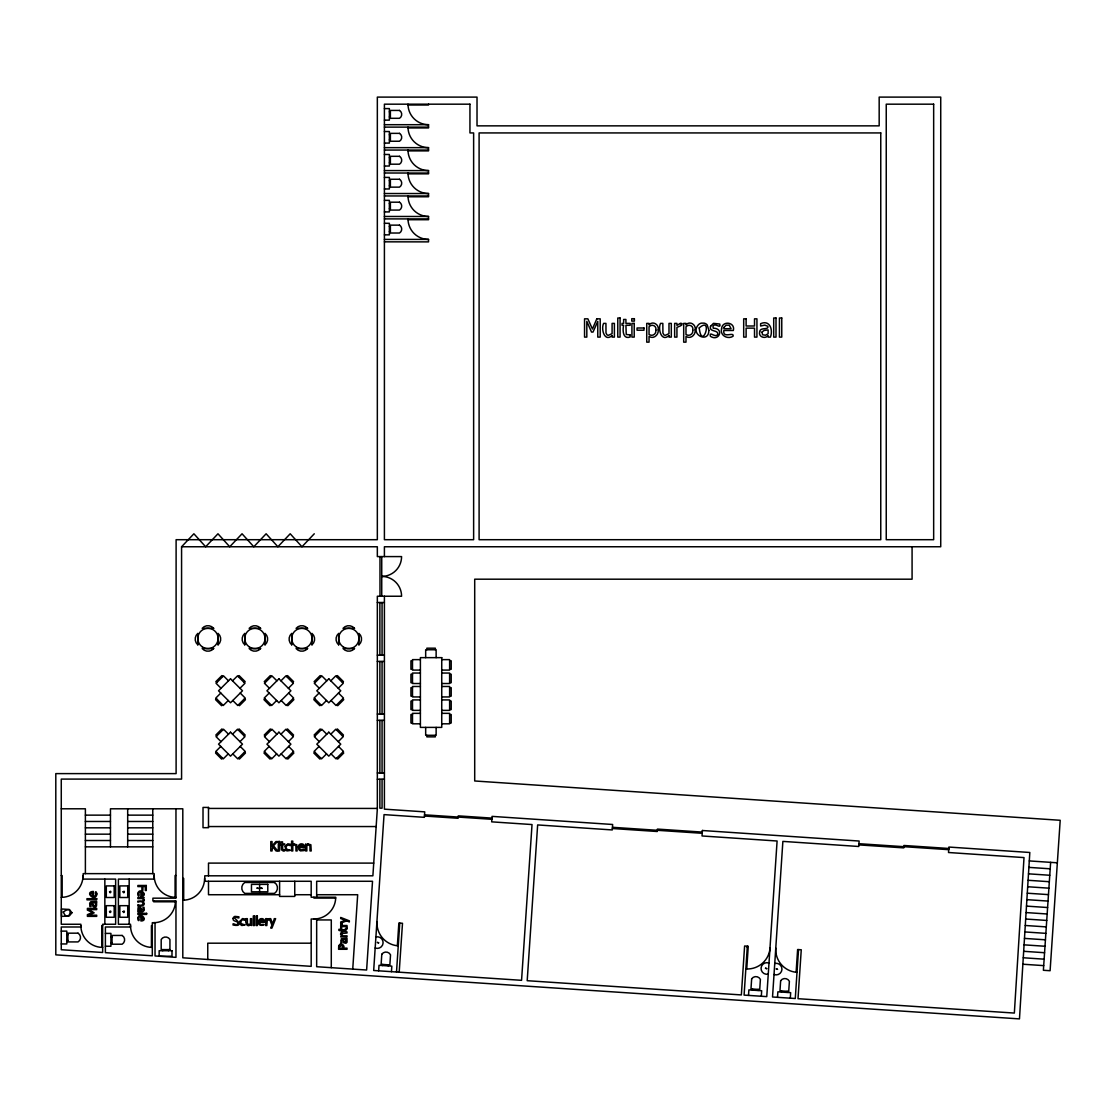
<?xml version="1.0" encoding="UTF-8"?>
<svg xmlns="http://www.w3.org/2000/svg" width="1116" height="1116" viewBox="0 0 1116 1116"><rect width="100%" height="100%" fill="white"/><g stroke="black" fill="none" stroke-linecap="round" stroke-linejoin="round"><path stroke-width="1.5" d="M175.463 900.919L175.268 903.751A21.79 21.79 0 0 1 153.673 922.695M352.74 969.107L357.678 894.725L316.665 894.725M378.645 970.822L379.022 965.312L391.828 966.163L391.465 971.673M382.607 965.549L382.676 964.433M388.242 965.926L388.312 964.81M397.352 945.726L398.858 923.03L402.499 923.281L399.193 972.189M396.515 972.008L399.765 923.099M702.41 830.443L702.034 835.968L777.099 841.004L766.762 996.616L744.093 995.109L747.343 946.187L747.26 947.442M746.743 968.939L748.25 946.256L744.609 946.005L741.359 994.928L527.198 980.699L537.647 824.933L612.279 829.941L612.642 824.487L492.044 816.382L491.682 821.85L532.025 824.557L521.563 980.322L373.679 970.488L384.043 814.624L424.373 817.331L424.736 811.862L384.406 809.156L384.406 596.237M748.515 995.402L748.878 989.892L761.684 990.743L761.321 996.253M752.463 990.129L752.533 989.013M758.099 990.506L758.183 989.39M777.503 997.327L777.866 991.817L790.672 992.668L790.309 998.178M781.451 992.054L781.521 990.938M787.087 992.431L787.171 991.315M796.113 972.231L797.619 949.535L801.26 949.772L798.01 998.694L1014.346 1013.063L1024.014 857.59L948.516 852.512L948.879 847.058L1029.817 852.485L1019.466 1018.894L55.8 954.85L55.8 773.611L176.105 773.611L176.105 539.698L377.334 539.698L377.334 97.106L477.02 97.106L477.02 125.857L879.171 125.857L879.171 97.106L940.732 97.106L940.732 546.756L384.406 546.756L384.406 556.591M798.526 949.59L795.276 998.513L772.523 996.993L782.874 841.394L858.762 846.486L859.125 841.032L702.396 830.513M1050.63 862.347L1043.39 970.278L1050.1 970.725L1060.2 820.288L474.705 780.977L474.705 579.19L912.079 579.19L912.079 546.756M175.965 808.793L175.965 898.171L152.906 898.171L152.906 900.919L175.965 900.919L175.965 957.347L155.04 955.966L155.04 922.695L152.306 922.695L152.306 955.784L105.392 952.659L105.392 926.991L130.516 926.991L130.516 924.257L118.38 924.257L118.38 879.101L154.175 879.101L154.175 873.633L83.184 873.633L83.184 879.101L115.646 879.101L115.646 924.257L102.658 924.257L102.658 952.478L61.268 949.73L61.268 926.991L80.868 926.991L80.868 924.257L61.268 924.257L61.268 779.094L181.573 779.094L181.573 546.756L193.891 533.783L205.651 546.756L217.969 533.783L229.729 546.756L242.046 533.783L253.806 546.756L266.124 533.783L277.884 546.756L290.202 533.783L301.962 546.756L314.28 533.783M232.519 680.83L237.513 675.85L244.962 683.299L239.968 688.279M220.801 693.05L215.82 698.044L223.256 705.493L228.25 700.499M238.196 676.533L239.131 675.599L245.157 681.625L244.223 682.56M216.504 698.728L215.569 699.662L221.596 705.689L222.53 704.754M280.939 680.83L285.919 675.85L293.369 683.299L288.374 688.279M269.207 693.05L264.227 698.044L271.676 705.493L276.656 700.499M286.603 676.533L287.537 675.599L293.564 681.625L292.629 682.56M264.911 698.728L263.976 699.662L270.002 705.689L270.937 704.754M232.519 734.202L237.513 729.222L244.962 736.672L239.968 741.652M220.801 746.437L215.82 751.417L223.256 758.866L228.25 753.886M238.196 729.906L239.131 728.971L245.157 735.012L244.223 735.946M216.504 752.1L215.569 753.035L221.596 759.061L222.53 758.127M330.796 680.83L335.776 675.85L343.226 683.299L338.246 688.279M319.064 693.05L314.084 698.044L321.534 705.493L326.514 700.499M336.474 676.533L337.409 675.599L343.435 681.625L342.5 682.56M314.782 698.728L313.833 699.662L319.874 705.689L320.808 704.754M280.939 734.202L285.919 729.222L293.369 736.672L288.374 741.652M269.207 746.437L264.227 751.417L271.676 758.866L276.656 753.886M286.603 729.906L287.537 728.971L293.564 735.012L292.629 735.946M264.911 752.1L263.976 753.035L270.002 759.061L270.937 758.127M330.796 734.202L335.776 729.222L343.226 736.672L338.246 741.652M319.064 746.437L314.084 751.417L321.534 758.866L326.514 753.886M336.474 729.906L337.409 728.971L343.435 735.012L342.5 735.946M314.782 752.1L313.833 753.035L319.874 759.061L320.808 758.127M680.062 323.514L676.938 325.426L676.938 323.389L674.636 323.389L674.636 337.102L676.938 337.102L676.938 327.365C679.142 326.43 685.154 324.421 680.062 323.514A4.492 4.492 0 0 1 681.904 323.473M61.268 897.348L64.114 897.166A21.79 21.79 0 0 0 83.058 875.558M182.801 900.207L185.647 900.026A21.79 21.79 0 0 0 204.591 878.432M408.051 105.002L428.53 105.002L428.53 104.179M384.406 108.587L389.372 108.587L389.372 120.137L384.406 120.137M389.372 111.823L390.377 111.823M389.372 116.915L390.377 116.915M384.406 124.699L428.53 124.699L428.53 127.935L408.051 127.935M384.406 127.126L428.53 127.126M384.406 131.535L389.372 131.535L389.372 143.085L384.406 143.085M389.372 134.757L390.377 134.757M389.372 139.849L390.377 139.849M384.406 147.647L428.53 147.647L428.53 150.883L408.051 150.883M384.406 150.06L428.53 150.06M384.406 154.468L389.372 154.468L389.372 166.033L384.406 166.033M389.372 157.705L390.377 157.705M389.372 162.797L390.377 162.797M384.406 170.581L428.53 170.581L428.53 173.831L408.051 173.831M384.406 173.008L428.53 173.05M384.406 177.416L389.372 177.416L389.372 188.967L384.406 188.967M389.372 180.653L390.377 180.653M389.372 185.744L390.377 185.744M384.406 193.528L428.53 193.528L428.53 196.765L408.051 196.765M384.406 195.956L428.53 195.956M384.406 200.364L389.372 200.364L389.372 211.914L384.406 211.914M389.372 203.586L390.377 203.586M389.372 208.678L390.377 208.678M384.406 216.476L428.53 216.476L428.53 218.931L384.406 218.889M408.051 219.713L428.53 219.713L428.516 218.889M384.406 223.298L389.372 223.298L389.372 234.848L384.406 234.848M389.372 226.534L390.377 226.534M389.372 231.626L390.377 231.626M384.406 239.41L428.53 239.41L428.53 241.879L384.406 241.837M181.573 546.756L377.334 546.756L377.334 556.591L401.579 556.591A19.823 19.823 0 0 1 381.742 576.414A19.823 19.823 0 0 1 401.579 596.237L377.334 596.237L377.334 808.793L372.884 875.809L204.772 875.809L204.772 881.277L311.183 881.277L311.183 897.222L335.707 897.222L335.525 900.068A21.79 21.79 0 0 1 313.931 919.012M377.334 602.528L384.406 602.528M377.334 655.148L384.406 655.148M420.397 659.626L412.501 659.626L412.501 670.088L420.397 670.088M441.741 659.626L449.622 659.626L449.622 670.088L441.741 670.088M412.501 660.812L410.939 660.812L410.939 669.279L412.501 669.279M449.622 660.812L451.199 660.812L451.199 669.279L449.622 669.279M377.334 661.439L384.406 661.439M420.397 673.046L412.501 673.046L412.501 683.522L420.397 683.522M441.741 673.046L449.622 673.046L449.622 683.522L441.741 683.522M412.501 674.245L410.939 674.245L410.939 682.699L412.501 682.699M449.622 674.245L451.199 674.245L451.199 682.699L449.622 682.699M420.397 686.48L412.501 686.48L412.501 696.942L420.397 696.942M441.741 686.48L449.622 686.48L449.622 696.942L441.741 696.942M412.501 687.679L410.939 687.679L410.939 696.133L412.501 696.133M449.622 687.679L451.199 687.679L451.199 696.133L449.622 696.133M420.397 699.913L412.501 699.913L412.501 710.376L420.397 710.376M441.741 699.913L449.622 699.913L449.622 710.376L441.741 710.376M412.501 701.099L410.939 701.099L410.939 709.567L412.501 709.567M449.622 701.099L451.199 701.099L451.199 709.567L449.622 709.567M420.397 713.347L412.501 713.347L412.501 723.81L420.397 723.81M441.741 713.347L449.622 713.347L449.622 723.81L441.741 723.81M377.334 714.059L384.406 714.059M412.501 714.533L410.939 714.533L410.939 723.001L412.501 723.001M449.622 714.533L451.199 714.533L451.199 723.001L449.622 723.001M377.334 720.336L384.406 720.336M377.334 772.97L384.406 772.97M377.334 779.247L384.406 779.247M208.497 808.43L377.334 808.43M61.268 808.793L85.388 808.793L85.388 873.633M85.388 815.14L110.456 815.14M127.684 815.14L152.752 815.14M85.388 821.474L110.456 821.474M127.684 821.474L152.752 821.474M208.497 826.551L376.162 826.551M85.388 827.821L110.456 827.821M127.684 827.821L152.752 827.821M85.388 834.168L110.456 834.168M127.684 834.168L152.752 834.168M85.388 840.515L110.456 840.515M127.684 840.515L152.752 840.515M85.388 846.849L152.752 846.849M373.72 863.1L208.497 863.1L208.497 875.809M61.268 875.558L62.147 875.558L62.147 897.292M175.965 875.558L175.086 875.558L175.086 897.292M182.801 878.432L183.68 878.432L183.68 900.152M279.6 894.725L208.497 894.725L208.497 881.277M294.75 894.725L311.183 894.725M335.651 898.087L313.931 898.087L313.931 897.222M175.407 901.784L153.673 901.784L153.673 900.919M316.763 919.012L311.183 919.012L311.183 966.344L182.801 957.807L182.801 808.793L110.456 808.793L110.456 846.849M316.665 919.947L331.285 919.947L331.285 967.67M102.658 925.624L101.779 925.624L101.779 947.345M152.306 925.624L151.427 925.624L151.427 947.345M61.268 931.121L66.793 931.121L66.793 943.955L61.268 943.955M105.392 933.408L110.916 933.408L110.916 946.242L105.392 946.242M66.793 934.72L67.909 934.72M110.916 936.994L112.032 936.994M66.793 940.37L67.909 940.37M110.916 942.657L112.032 942.657M311.183 943.187L207.757 943.187L207.757 959.467M745.823 968.939L748.808 968.939A22.794 22.794 0 0 0 770.082 947.707M175.965 897.348L173.119 897.166A21.79 21.79 0 0 1 154.175 875.558M152.306 947.4L149.46 947.219A21.79 21.79 0 0 1 130.516 925.624M102.658 947.4L99.812 947.219A21.79 21.79 0 0 1 80.868 925.624M491.933 818.112L458.271 815.866L458.118 818.279L424.457 816.033M702.299 832.09L657.422 829.09L657.254 831.504L612.377 828.518M424.54 814.82L491.863 819.311M612.461 827.305L702.215 833.289M858.943 843.696L948.712 849.667L948.795 848.467L903.904 845.482L903.751 847.881L858.874 844.896M1029.301 860.924L1057.34 862.808M1028.896 867.383L1050.198 868.806M1028.492 873.828L1049.765 875.265M1028.087 880.287L1049.333 881.71M1027.683 886.746L1048.9 888.169M1027.278 893.205L1048.468 894.627M1026.887 899.663L1048.036 901.072M1026.483 906.108L1047.603 907.531M1026.078 912.567L1047.171 913.99M1025.674 919.026L1046.738 920.449M1025.269 925.485L1046.306 926.894M1024.879 931.944L1045.873 933.353M1024.474 938.403L1045.441 939.812M1024.07 944.847L1045.008 946.256M1023.665 951.306L1044.562 952.715M1023.26 957.765L1044.13 959.174M1022.87 964.224L1043.697 965.619M797.019 972.343L794.062 971.952A22.794 22.794 0 0 1 775.773 948.084M398.259 945.852L395.301 945.447A22.794 22.794 0 0 1 377.013 921.579M326.765 680.83L321.785 675.85L314.335 683.299L319.315 688.279M338.497 693.05L343.477 698.044L336.028 705.493L331.047 700.499M321.101 676.533L320.166 675.599L314.14 681.625L315.075 682.56M342.793 698.728L343.728 699.662L337.702 705.689L336.767 704.754M276.908 680.83L271.913 675.85L264.464 683.299L269.458 688.279M288.625 693.05L293.62 698.044L286.17 705.493L281.176 700.499M271.23 676.533L270.295 675.599L264.269 681.625L265.203 682.56M292.922 698.728L293.857 699.662L287.83 705.689L286.896 704.754M326.765 734.202L321.785 729.222L314.335 736.672L319.315 741.652M338.497 746.437L343.477 751.417L336.028 758.866L331.047 753.886M321.101 729.906L320.166 728.971L314.14 735.012L315.075 735.946M342.793 752.1L343.728 753.035L337.702 759.061L336.767 758.127M228.501 680.83L223.507 675.85L216.058 683.299L221.052 688.279M240.219 693.05L245.199 698.044L237.764 705.493L232.77 700.499M222.823 676.533L221.889 675.599L215.862 681.625L216.797 682.56M244.516 698.728L245.45 699.662L239.424 705.689L238.489 704.754M276.908 734.202L271.913 729.222L264.464 736.672L269.458 741.652M288.625 746.437L293.62 751.417L286.17 758.866L281.176 753.886M271.23 729.906L270.295 728.971L264.269 735.012L265.203 735.946M292.922 752.1L293.857 753.035L287.83 759.061L286.896 758.127M228.501 734.202L223.507 729.222L216.058 736.672L221.052 741.652M240.219 746.437L245.199 751.417L237.764 758.866L232.77 753.886M222.823 729.906L221.889 728.971L215.862 735.012L216.797 735.946M244.516 752.1L245.45 753.035L239.424 759.061L238.489 758.127M408.01 104.179L408.177 106.857A20.52 20.52 0 0 0 428.53 124.699M408.01 127.126L408.177 129.805A20.52 20.52 0 0 0 428.53 147.647M408.01 150.06L408.177 152.739A20.52 20.52 0 0 0 428.53 170.581M408.01 173.008L408.177 175.686A20.52 20.52 0 0 0 428.53 193.528M408.01 195.956L408.177 198.634A20.52 20.52 0 0 0 428.53 216.476M408.01 218.889L408.177 221.568A20.52 20.52 0 0 0 428.53 239.41M436.133 657.645L436.133 649.763L425.67 649.763L425.67 657.645M436.133 727.395L436.133 735.291L425.67 735.291L425.67 727.395M435.324 649.763L435.324 648.187L426.856 648.187L426.856 649.763M435.324 735.291L435.324 736.867L426.856 736.867L426.856 735.291M382.063 602.528L382.063 655.148M382.063 661.439L382.063 714.059M382.063 720.336L382.063 772.97M382.063 779.247L382.063 808.193L379.872 808.193L379.872 779.247M381.742 556.591L381.742 596.237M379.984 556.591L379.984 596.237M379.872 602.528L379.872 655.148M379.872 661.439L379.872 714.059M379.872 720.336L379.872 772.97M316.665 897.222L316.665 881.277L372.521 881.277L366.62 970.027L316.665 966.707L316.665 919.012M294.75 881.277L294.75 896.427L279.6 896.427L279.6 881.277M259.623 884.374L259.623 891.81M168.39 949.604L168.39 950.72M162.741 949.604L162.741 950.72M152.766 808.793L152.766 873.633M129.177 879.101L129.177 924.257M127.684 808.793L127.684 846.849M104.848 879.101L104.848 924.257M375.911 936.952A5.817 5.817 0 0 1 383.095 942.978A5.817 5.817 0 0 1 375.171 948M768.254 974.128A5.817 5.817 0 0 1 761.07 968.102A5.817 5.817 0 0 1 768.98 963.066M774.755 963.457A5.817 5.817 0 0 1 781.939 969.483A5.817 5.817 0 0 1 774.03 974.505M341.803 923.532L342.528 925.513L347.02 925.513L347.02 926.573L340.701 926.573L340.701 925.513L341.636 925.513L340.757 924.076A2.065 2.065 0 0 1 340.729 923.225L341.803 923.532M658.231 329.876C658.928 334.786 653.585 339.557 649.052 336.404L649.052 342.152L646.736 342.152L646.736 323.389L649.052 323.389L649.052 324.826C652.832 320.515 659.291 324.603 658.231 329.876M695.184 329.876C695.882 334.786 690.525 339.557 685.991 336.404L685.991 342.152L683.69 342.152L683.69 323.389L685.991 323.389L685.991 324.826C689.772 320.515 696.245 324.603 695.184 329.876M708.855 330.252C709.009 343.951 689.688 334.521 698.295 324.909A5.454 5.454 0 0 1 701.42 323.138L704.057 323.138A5.399 5.399 0 0 1 707.181 324.909L708.855 330.252M381.798 954.236L381.128 964.336L389.861 964.922L390.53 954.822A5.092 5.092 0 0 0 381.798 954.236M751.654 978.816L750.984 988.915L759.731 989.501L760.401 979.388A5.092 5.092 0 0 0 751.654 978.816M780.642 980.741L779.972 990.841L788.719 991.427L789.389 981.327A5.092 5.092 0 0 0 780.642 980.741M258.619 921.342C256.75 928.665 269.835 923.462 261.06 924.536A1.911 1.911 0 0 1 260.084 923.713L259.749 922.221L264.506 922.221C265.678 917.952 258.842 917.129 258.619 921.342M298.391 846.653L298.865 849.653L300.399 850.894L304.319 850.545L304.319 849.248L300.901 849.932A1.967 1.967 0 0 1 299.897 849.081L299.548 847.56L304.445 847.56C305.644 843.166 298.614 842.315 298.391 846.653M721.592 328.732C719.722 335.498 727.702 339.696 733.059 336.265C734.398 331.187 722.54 339.166 723.824 330.489L733.324 330.489C735.639 321.98 722.024 320.334 721.592 328.732M90.633 903.723L91.066 906.513L89.88 906.513L89.671 903.179L90.814 901.714L96.701 901.533L96.701 902.705C96.032 902.816 97.943 908.145 94.009 907.015C91.498 906.848 92.879 900.389 90.633 903.723M143.392 909.247C142.834 913.851 138.007 899.44 137.868 910.768L137.868 911.828L142.722 911.786L144.229 910.349L144.034 907.322L142.96 907.322L143.392 909.247M341.524 940.383L341.914 942.908L340.84 942.908L341.315 938.779L347.02 938.403L347.048 942.253L345.988 943.271L343.658 942.783L342.863 939.449L341.524 940.383M239.996 921.272L240.456 924.313A2.664 2.664 0 0 0 241.851 925.485C251.532 924.104 236.09 925.959 242.325 919.682L245.185 920.337L245.185 919.026L242.479 918.566L239.996 921.272M285.18 846.57L285.654 849.708A2.734 2.734 0 0 0 287.091 850.908C297.037 849.485 281.162 851.396 287.565 844.938L290.509 845.607L290.509 844.282L287.733 843.794L285.18 846.57M96.869 893.93C95.878 903.011 83.672 891.851 93.339 891.419L93.339 896.246L94.832 895.911A1.939 1.939 0 0 0 95.683 894.906C94.595 891.81 96.199 890.08 96.869 893.93M137.77 893.456C137.589 897.111 140.1 896.901 138.789 893.288A1.758 1.758 0 0 1 139.542 892.382L140.909 892.075L140.909 896.455C149.042 896.441 139.946 886.216 137.77 893.456M137.77 917.994C137.589 921.649 140.1 921.439 138.789 917.826A1.758 1.758 0 0 1 139.542 916.92L140.909 916.613L140.909 920.993C149.042 920.979 139.946 910.754 137.77 917.994M339.627 946.354L339.557 948.154L342.919 948.154L341.859 945.238L339.627 946.354M338.72 945.894L338.594 949.284L347.02 949.284L347.02 948.154L343.881 948.154C345.207 944.722 339.766 942.057 338.72 945.894M710.515 326.36C708.688 332.359 718.718 329.541 717.741 334.423C715.468 338.469 708.925 330.392 710.376 336.279C719.192 342.124 724.479 328.104 713.25 328.216L712.985 326.095C714.979 322.203 721.229 329.68 719.778 324.059L713.459 323.347L710.515 326.36M233.146 918.301C232.002 922.221 238.671 920.351 237.861 923.741C236.634 926.838 232.17 921.453 233.021 924.997C243.316 927.075 238.154 921.049 234.486 918.119C235.615 915.315 239.731 920.128 238.908 916.794L234.946 916.389A2.929 2.929 0 0 0 233.579 917.352L233.146 918.301M699.23 327.937C701.936 351.972 713.738 315.103 699.23 327.937M655.859 330.141C656.571 334.13 652.302 336.711 649.052 334.535L649.052 326.765C651.786 323.584 656.892 325.802 655.859 330.141M692.799 330.141C693.524 334.13 689.256 336.711 685.991 334.535L685.991 326.765C688.739 323.584 693.845 325.802 692.799 330.141M759.661 331.801C758.169 336.92 765.102 339.292 768.129 335.637L768.129 337.102L770.417 337.102C773.262 329.736 769.761 319.525 760.624 323.682L760.624 326.025L764.795 325.105L767.878 326.332C768.966 330.434 759.954 326.751 759.661 331.801M144.355 900.319L143.267 901.965C146.838 905.229 140.421 907.127 137.868 905.76L137.868 904.685C144.662 907.545 144.62 899.343 137.868 902.174L137.868 901.1L142.318 901.072L143.336 900.04L142.583 898.589L137.868 898.589L137.868 897.529L144.173 897.529L143.476 898.589L144.355 900.319M109.563 891.796C110.54 894.851 111.935 889.647 109.563 891.796M109.563 911.563C110.54 914.618 111.935 909.414 109.563 911.563M123.095 891.796C124.071 894.851 125.466 889.647 123.095 891.796M123.095 911.563C124.071 914.618 125.466 909.414 123.095 911.563M257.071 888.071L258.382 888.42L257.071 888.071M260.865 888.071L262.19 888.42L260.865 888.071M95.809 904.546C95.334 907.475 92.112 904.727 93.047 902.705L94.986 902.705L95.809 904.546M138.733 908.577L139.416 910.768L141.174 910.768L140.504 908.173L138.733 908.577M346.211 941.123C345.779 943.773 342.863 941.29 343.7 939.449L345.458 939.449L346.211 941.123M347.132 928.54L346.002 930.256L341.58 930.381L341.58 931.093L338.887 930.381L338.887 929.321L340.701 929.321L340.701 927.368L341.58 927.368L341.58 929.321C345.402 931.135 345.555 927.94 346.95 927.368L347.132 928.54M762.047 332.052L762.549 334.758L765.534 335.232L768.129 333.726L768.129 329.918L764.014 330.489L762.047 332.052M63.333 912.009C68.592 925.164 75.525 902.663 63.333 912.009M90.633 893.484L90.633 895.074L92.433 896.246L92.433 892.563L90.633 893.484M143.476 893.86L141.718 895.409L141.718 892.075L143.476 893.86M143.476 918.398L141.718 919.961L141.718 916.613L143.476 918.398M341.649 933.562L342.305 935.836L347.02 935.836L347.02 936.91L340.701 936.91L341.398 935.836C338.26 932.278 344.425 930.66 347.02 931.944L347.02 933.004L341.649 933.562M71.968 912.707L69.359 915.915L61.561 916.417L61.561 908.982L69.359 909.484L71.968 912.707M377.473 942.448L378.645 942.839L377.473 942.448M765.52 968.228L766.678 968.632L765.52 968.228M776.317 968.953L777.489 969.344L776.317 968.953M259.916 920.574L259.749 921.342L263.39 921.342L262.469 919.556L259.916 920.574M299.716 845.858L299.548 846.639L303.287 846.639L302.352 844.826L299.716 845.858M724.172 327.183L723.824 328.718L731.078 328.718L729.25 325.188L726.125 325.188L724.172 327.183M274.438 918.663L272.555 923.755L270.686 918.663L269.43 918.663L271.927 925.206L270.7 928.08L271.941 928.08L275.638 918.663L274.438 918.663M596.823 318.827L592.429 328.997L587.853 318.827L584.547 318.827L584.547 337.102L586.821 337.102L586.821 321.352L591.536 332.066L593.014 332.066L597.771 321.352L597.771 337.102L600.199 337.102L600.199 318.827L596.823 318.827M272.583 846.584L272.039 850.964L270.783 850.964L270.783 841.548L272.039 841.548L272.039 845.886L275.903 841.548L277.424 841.548L273.518 845.747L277.647 850.964L276.029 850.964L272.583 846.584M230.51 678.807L218.527 690.79L230.51 702.773L242.493 690.79L230.51 678.807M278.916 678.807L266.933 690.79L278.916 702.773L290.899 690.79L278.916 678.807M230.51 732.194L218.527 744.163L230.51 756.146L242.493 744.163L230.51 732.194M328.788 678.807L316.805 690.79L328.788 702.773L340.757 690.79L328.788 678.807M278.916 732.194L266.933 744.163L278.916 756.146L290.899 744.163L278.916 732.194M328.788 732.194L316.805 744.163L328.788 756.146L340.757 744.163L328.788 732.194M267.268 920.309L266.836 925.541L265.678 925.541L265.678 918.663L266.836 918.663L266.836 919.682C269.277 917.101 270.379 920.463 267.268 920.309M612.084 335.567C604.37 342.473 600.84 328.843 603.616 323.389L605.932 323.389L606.002 333L607.132 335.037L608.527 335.274L612.084 333.628L612.084 323.389L614.386 323.389L614.386 337.102L612.084 337.102L612.084 335.567M668.986 335.567C661.272 342.473 657.743 328.843 660.533 323.389L662.834 323.389L662.918 333L664.048 335.037L665.429 335.274L668.986 333.628L668.986 323.389L671.302 323.389L671.302 337.102L668.986 337.102L668.986 335.567M250.444 924.787C246.566 928.247 244.795 921.398 246.19 918.663L247.347 918.663L247.389 923.49L248.645 924.634L250.444 923.797L250.444 918.663L251.602 918.663L251.602 925.541L250.444 924.787M293.829 843.961L292.783 844.686L292.783 841.115L291.597 841.115L291.597 850.964L292.783 850.964L292.783 845.691L294.624 844.84L295.907 846.04L295.963 850.964L297.149 850.964L296.814 844.77L293.829 843.961M307.89 843.961L306.844 844.686L305.644 843.891L305.644 850.964L306.844 850.964L306.844 845.691L308.672 844.84L309.969 846.04L310.011 850.964L311.211 850.964L310.876 844.77L307.89 843.961M92.572 912.358L87.397 914.674L87.397 916.362L96.701 916.362L96.701 915.204L88.68 915.204L94.135 912.804L88.68 909.624L96.701 909.624L96.701 908.396L87.397 908.396L87.397 910.112L92.572 912.358M346.713 920.84L340.701 923.141L340.701 921.997L345.374 920.268L340.701 918.552L340.701 917.436L349.336 920.84L349.336 921.969L346.713 920.84M630.038 334.898L626.243 334.479L625.923 325.3L630.163 325.3L630.163 323.389L625.923 323.389L625.923 319.455L623.621 319.455L623.621 323.389L622.058 323.389L622.058 325.3L623.621 325.3C622.491 330.029 622.812 339.738 630.163 336.976L630.038 334.898M284.664 849.834L282.697 849.625L282.543 844.882L284.733 844.882L284.733 843.891L282.543 843.891L282.543 841.869L281.344 841.869L280.548 844.882L281.344 844.882L281.483 849.834L283.408 851.103L284.733 850.908L284.664 849.834M469.948 104.179L384.406 104.179L384.406 539.698L473.63 539.698L473.63 132.93L469.948 132.93L469.948 104.179M933.66 104.179L886.243 104.179L886.243 539.698L933.66 539.698L933.66 104.179M399.486 110.428L390.377 110.428L390.377 118.31L399.486 118.31A4.59 4.59 0 0 0 399.486 110.428M880.761 132.93L479.099 132.93L479.099 539.698L880.761 539.698L880.761 132.93M399.486 133.362L390.377 133.362L390.377 141.244L399.486 141.244A4.59 4.59 0 0 0 399.486 133.362M399.486 156.31L390.377 156.31L390.377 164.192L399.486 164.192A4.59 4.59 0 0 0 399.486 156.31M399.486 179.257L390.377 179.257L390.377 187.139L399.486 187.139A4.59 4.59 0 0 0 399.486 179.257M399.486 202.191L390.377 202.191L390.377 210.073L399.486 210.073A4.59 4.59 0 0 0 399.486 202.191M399.486 225.139L390.377 225.139L390.377 233.021L399.486 233.021A4.59 4.59 0 0 0 399.486 225.139M620.077 318.004L617.776 318.004L617.776 337.102L620.077 337.102L620.077 318.004M776.011 318.004L773.709 318.004L773.709 337.102L776.011 337.102L776.011 318.004M781.758 318.004L779.442 318.004L779.442 337.102L781.758 337.102L781.758 318.004M634.39 318.702L631.768 318.702L631.768 321.101L634.39 321.101L634.39 318.702M746.116 318.827L743.688 318.827L743.688 337.102L746.116 337.102L746.116 328.146L754.514 328.146L754.514 337.102L756.941 337.102L756.941 318.827L754.514 318.827L754.514 325.998L746.116 325.998L746.116 318.827M634.223 323.389L631.921 323.389L631.921 337.102L634.223 337.102L634.223 323.389M643.974 327.992L637.055 327.992L637.055 330.21L643.974 330.21L643.974 327.992M213.658 628.322L202.205 628.322A7.519 7.519 0 0 1 213.658 628.322M260.6 628.322L249.161 628.322A7.519 7.519 0 0 1 260.6 628.322M307.556 628.322L296.103 628.322A7.519 7.519 0 0 1 307.556 628.322M354.497 628.322L343.058 628.322A7.519 7.519 0 0 1 354.497 628.322M213.658 648.577L202.205 648.577A7.519 7.519 0 0 0 213.658 648.577M260.6 648.577L249.161 648.577A7.519 7.519 0 0 0 260.6 648.577M307.556 648.577L296.103 648.577A7.519 7.519 0 0 0 307.556 648.577M354.497 648.577L343.058 648.577A7.519 7.519 0 0 0 354.497 648.577M441.741 657.645L420.397 657.645L420.397 727.395L441.741 727.395L441.741 657.645M208.497 807.426L203.014 807.426L203.014 827.695L208.497 827.695L208.497 807.426M279.614 841.478L278.247 841.478L278.247 842.72L279.614 842.72L279.614 841.478M279.53 843.891L278.33 843.891L278.33 850.964L279.53 850.964L279.53 843.891M274.494 882.477L244.739 882.477A6.487 6.487 0 0 0 244.739 893.4L274.494 893.4A6.487 6.487 0 0 0 274.494 882.477M267.784 884.374L251.463 884.374L251.463 891.81L267.784 891.81L267.784 884.374M146.28 885.476L137.868 885.476L137.868 886.592L141.913 886.592L141.913 890.345L142.904 890.345L142.904 886.592L145.289 886.592L145.289 890.512L146.28 890.512L146.28 885.476M114.181 885.909L106.299 885.909L106.299 897.501L114.181 897.501L114.181 885.909M127.726 885.909L119.831 885.909L119.831 897.501L127.726 897.501L127.726 885.909M96.701 898.687L86.978 898.687L86.978 899.859L96.701 899.859L96.701 898.687M114.181 905.676L106.299 905.676L106.299 917.268L114.181 917.268L114.181 905.676M127.726 905.676L119.831 905.676L119.831 917.268L127.726 917.268L127.726 905.676M146.656 913.348L137.868 913.348L137.868 914.409L146.656 914.409L146.656 913.348M254.462 915.957L253.304 915.957L253.304 925.541L254.462 925.541L254.462 915.957M257.336 915.957L256.178 915.957L256.178 925.541L257.336 925.541L257.336 915.957M78.036 933.171L67.909 933.171L67.909 941.918L78.036 941.918A5.092 5.092 0 0 0 78.036 933.171M122.146 935.445L112.032 935.445L112.032 944.206L122.146 944.206A5.092 5.092 0 0 0 122.146 935.445M169.939 949.604L161.192 949.604L161.192 939.477A5.092 5.092 0 0 1 169.939 939.477L169.939 949.604M171.99 950.72L159.156 950.72L159.156 956.231L171.99 956.231L171.99 950.72M358.92 644.825L358.92 633.386A7.519 7.519 0 0 1 358.92 644.825M338.678 644.825L338.678 633.386A7.519 7.519 0 0 0 338.678 644.825M311.978 644.825L311.978 633.386A7.519 7.519 0 0 1 311.978 644.825M291.722 644.825L291.722 633.386A7.519 7.519 0 0 0 291.722 644.825M265.022 644.825L265.022 633.386A7.519 7.519 0 0 1 265.022 644.825M244.781 644.825L244.781 633.386A7.519 7.519 0 0 0 244.781 644.825M218.08 644.825L218.08 633.386A7.519 7.519 0 0 1 218.08 644.825M197.825 644.825L197.825 633.386A7.519 7.519 0 0 0 197.825 644.825M343.17 646.889A10.142 10.142 0 0 0 358.92 639.105A10.142 10.142 0 0 0 344.3 629.354A10.142 10.142 0 0 0 343.17 646.889M296.214 646.889A10.142 10.142 0 0 0 311.978 639.105A10.142 10.142 0 0 0 297.358 629.354A10.142 10.142 0 0 0 296.214 646.889M249.273 646.889A10.142 10.142 0 0 0 265.022 639.105A10.142 10.142 0 0 0 250.416 629.354A10.142 10.142 0 0 0 249.273 646.889M202.317 646.889A10.142 10.142 0 0 0 218.08 639.105A10.142 10.142 0 0 0 203.461 629.354A10.142 10.142 0 0 0 202.317 646.889"/></g></svg>
